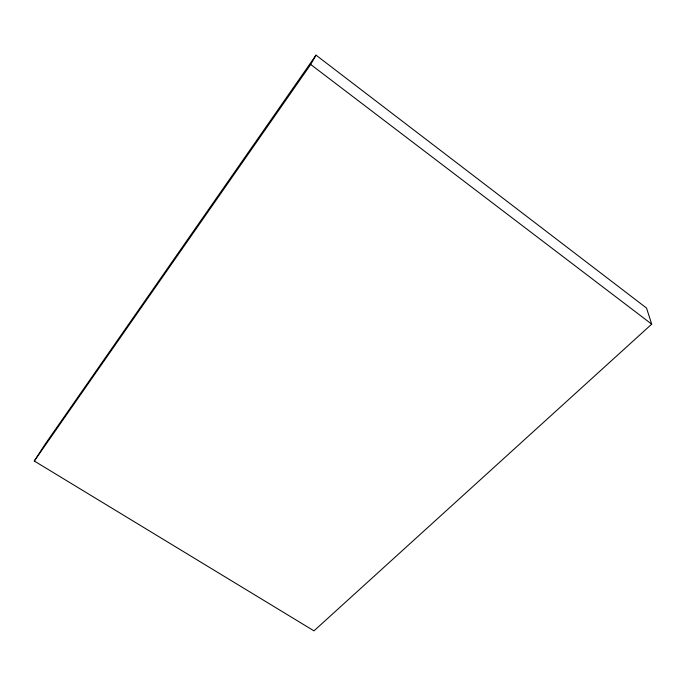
<?xml version="1.0" encoding="UTF-8"?>
<svg xmlns="http://www.w3.org/2000/svg" width="686" height="686" viewBox="0 0 686 686"><rect width="100%" height="100%" fill="white"/><g stroke="black" fill="none" stroke-linecap="round" stroke-linejoin="round"><path stroke-width="1.03" d="M34.3 461.026L310.698 64.475L316.006 55.146L646.538 308.057L651.7 324.152L313.974 630.854L34.3 461.026L44.959 444.442L316.006 55.146M310.698 64.475L651.7 324.152"/></g></svg>
